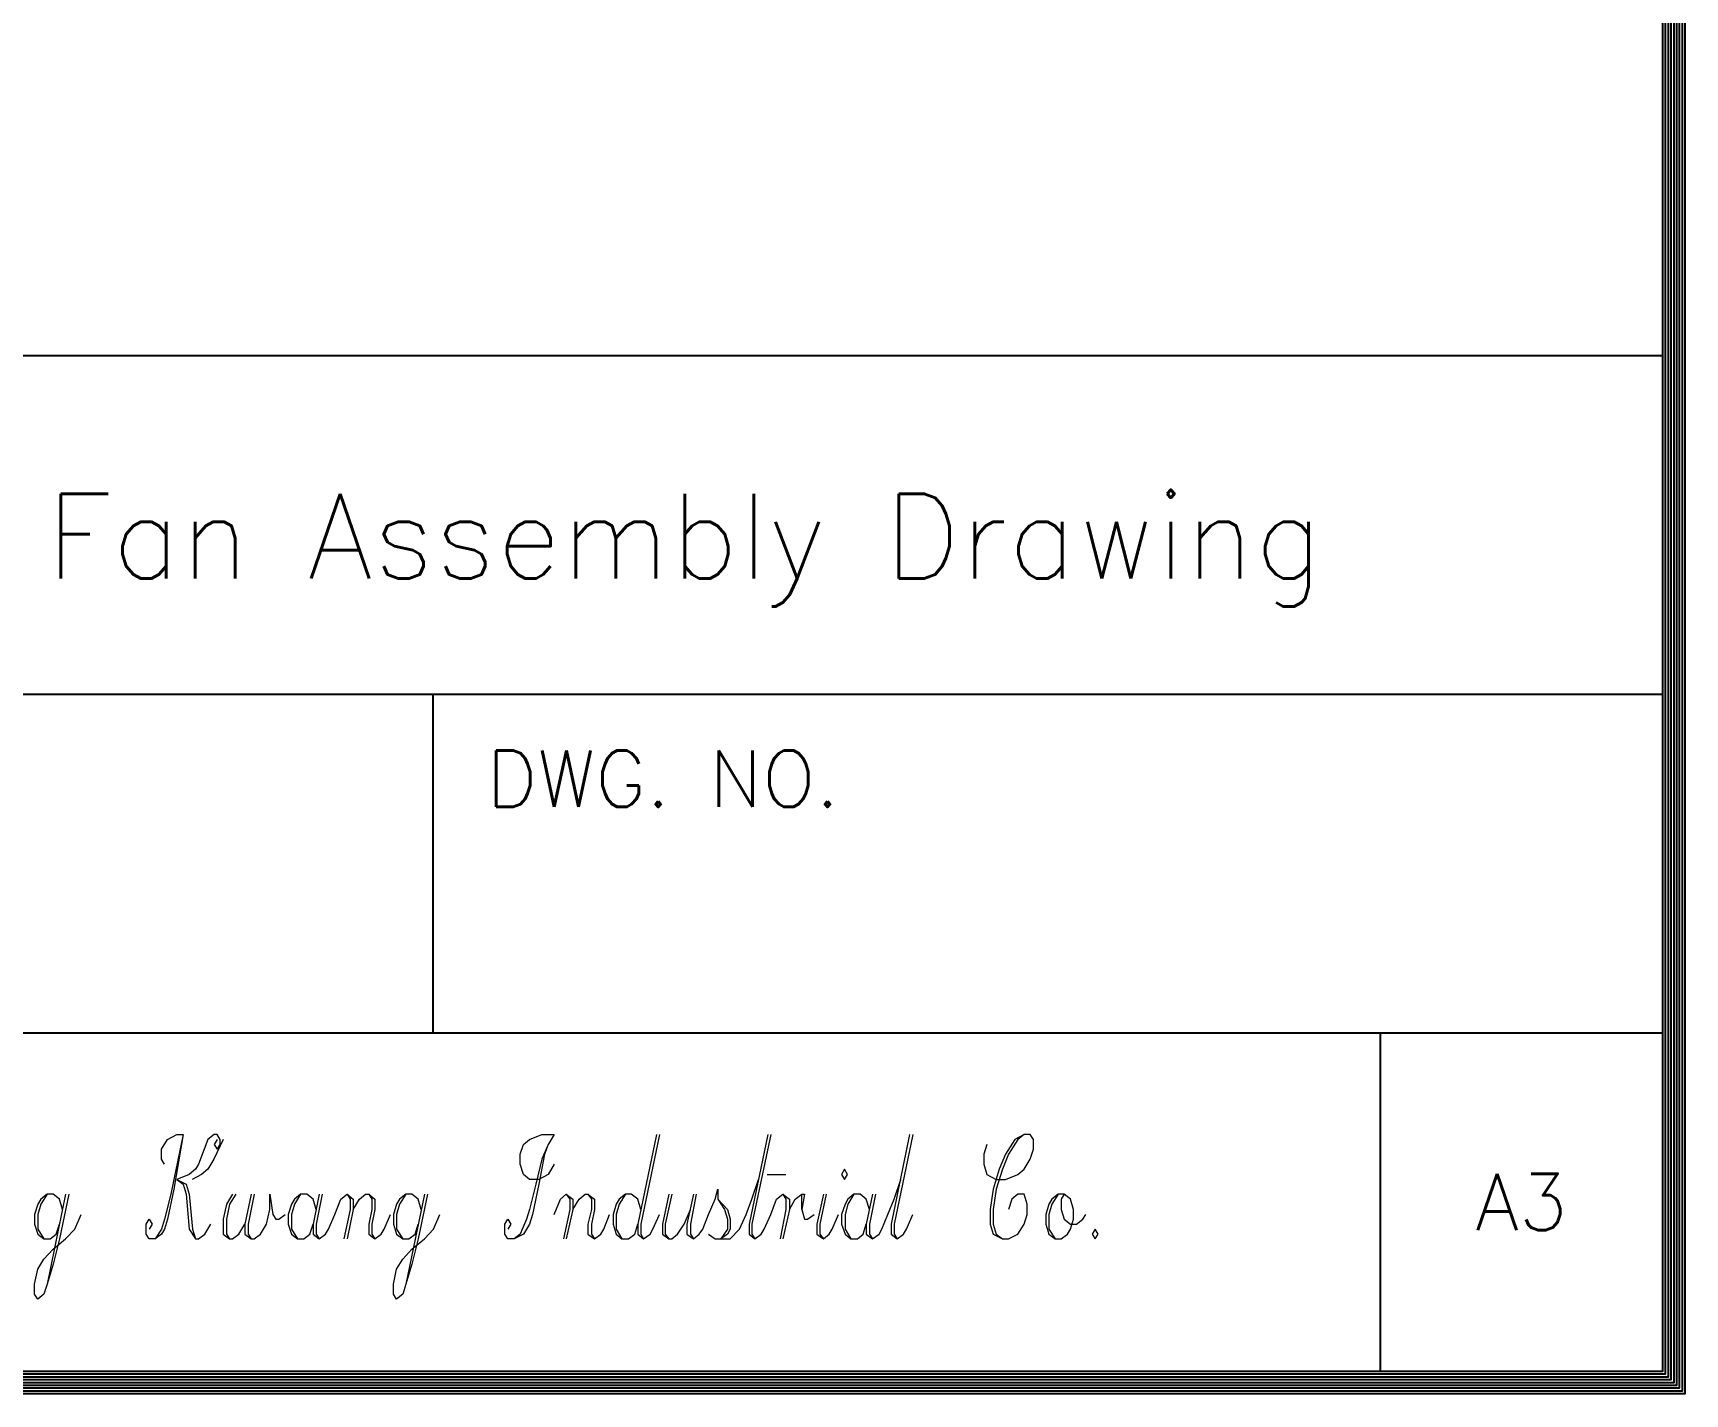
# Model space of a CAD drawing. Extents: x -81 to 345, y -106 to 196.
# Drawn here: x 277.1 to 335.6, y -96.2 to -47.9 of the extents above; entities that cross this region are included whole.
import ezdxf
from ezdxf.enums import TextEntityAlignment as Align

# ---------------------------------------------------------------- set-up
doc = ezdxf.new("R2010")
doc.units = 0
doc.header["$LTSCALE"] = 2.60274
doc.styles.get("Standard").update_dxf_attribs({"font": 'romans.shx', "width": 0.8, "bigfont": 'whgtxt.shx'})

msp = doc.modelspace()

# ---------------------------------------------------------------- linework, layer by layer
at = {"color": 4, "ltscale": 7.808219}
for p, q in [((260.148, -59.369), (334.848, -59.369)), ((260.148, -71.369), (334.848, -71.369)), ((291.273, -83.369), (291.273, -71.369)), ((210.348, -83.369), (334.848, -83.369)), ((324.848, -83.369), (324.848, -95.369))]:
    msp.add_line(p, q, dxfattribs=at)
for points in [[(-71.452, 186.471), (335.648, 186.471), (335.648, -96.169), (-71.452, -96.169)], [(-71.352, 186.371), (335.548, 186.371), (335.548, -96.069), (-71.352, -96.069)], [(-71.252, 186.271), (335.448, 186.271), (335.448, -95.969), (-71.252, -95.969)], [(-71.152, 186.171), (335.348, 186.171), (335.348, -95.869), (-71.152, -95.869)], [(-71.052, 186.071), (335.248, 186.071), (335.248, -95.769), (-71.052, -95.769)], [(-70.952, 185.971), (335.148, 185.971), (335.148, -95.669), (-70.952, -95.669)], [(-70.852, 185.871), (335.048, 185.871), (335.048, -95.569), (-70.852, -95.569)], [(-70.752, 185.771), (334.948, 185.771), (334.948, -95.469), (-70.752, -95.469)], [(-70.652, 185.671), (334.848, 185.671), (334.848, -95.369), (-70.652, -95.369)]]:
    msp.add_lwpolyline(points, close=True, dxfattribs=at)
at = {"color": 4, "lineweight": 0}
for points in [[(281.753, -88.025), (281.649, -87.85), (281.649, -87.501), (281.858, -87.152), (282.19, -86.978), (282.417, -86.978), (282.085, -88.915), (281.858, -89.98), (281.753, -90.329), (281.649, -90.503), (281.422, -90.678), (281.212, -90.678), (281.108, -90.503), (281.108, -90.154), (281.212, -89.98), (281.317, -90.154), (281.212, -90.329)], [(282.417, -86.978), (282.085, -88.566), (281.98, -89.09), (281.753, -89.98), (281.649, -90.329), (281.422, -90.678)], [(283.621, -87.152), (283.516, -87.327), (283.621, -87.501), (283.726, -87.327), (283.726, -87.152), (283.621, -86.978), (283.516, -86.978), (283.289, -87.152), (282.958, -88.025), (282.853, -88.199), (282.626, -88.391), (282.19, -88.566), (282.521, -88.74), (282.626, -89.09), (282.748, -90.329), (282.853, -90.678)], [(283.828, -87.152), (283.496, -87.85), (283.286, -88.199), (283.06, -88.391), (282.728, -88.566)], [(295.56, -88.025), (295.35, -88.391), (295.019, -88.566), (294.687, -88.566), (294.478, -88.391), (294.355, -88.025), (294.355, -87.676), (294.478, -87.327), (294.687, -87.152), (295.123, -86.978), (295.56, -86.978), (295.35, -87.327), (295.228, -87.676), (295.019, -88.74), (294.792, -89.805), (294.687, -90.154), (294.478, -90.503), (294.146, -90.678), (293.919, -90.678), (293.814, -90.503), (293.814, -90.154), (293.919, -89.98), (294.024, -90.154), (293.919, -90.329)], [(299.19, -86.978), (298.527, -90.154), (298.527, -90.503), (298.736, -90.678), (298.963, -90.503), (299.068, -90.329), (299.295, -89.805)], [(299.295, -86.978), (298.632, -90.154), (298.632, -90.503), (298.736, -90.678)], [(303.135, -86.978), (302.472, -90.154), (302.472, -90.503), (302.681, -90.678), (302.908, -90.503), (303.013, -90.329), (303.24, -89.805)], [(303.24, -86.978), (302.576, -90.154), (302.576, -90.503), (302.681, -90.678)], [(308.162, -86.978), (307.516, -90.154), (307.516, -90.503), (307.726, -90.678), (307.952, -90.503), (308.057, -90.329), (308.284, -89.805)], [(308.284, -86.978), (307.621, -90.154), (307.621, -90.503), (307.726, -90.678)], [(310.902, -87.327), (310.797, -87.676), (310.797, -88.025), (310.902, -88.391), (311.234, -88.566), (311.565, -88.566), (312.002, -88.391), (312.229, -88.199), (312.438, -87.85), (312.56, -87.501), (312.56, -87.152), (312.438, -86.978), (312.229, -86.978), (311.897, -87.152), (311.565, -87.676), (311.339, -88.199), (311.129, -88.915), (311.024, -89.631), (311.024, -90.154), (311.129, -90.503), (311.461, -90.678), (311.67, -90.678), (312.002, -90.503), (312.229, -90.154), (312.333, -89.805), (312.333, -89.439), (312.229, -89.09), (312.002, -89.09), (311.792, -89.264), (311.67, -89.631)], [(312.229, -86.978), (312.002, -87.152), (311.67, -87.676), (311.461, -88.199), (311.234, -88.915), (311.129, -89.631), (311.129, -90.154), (311.234, -90.503), (311.461, -90.678)], [(295.35, -87.327), (295.123, -87.85), (294.914, -88.74), (294.687, -89.631), (294.582, -89.98), (294.355, -90.503), (294.146, -90.678)], [(303.115, -88.391), (303.778, -88.391)], [(305.855, -88.199), (305.75, -88.391), (305.855, -88.566), (305.96, -88.391), (305.855, -88.199), (305.855, -88.199)], [(282.19, -88.566), (282.417, -88.74), (282.521, -89.09), (282.626, -90.329), (282.853, -90.678), (282.958, -90.678), (283.185, -90.503), (283.394, -90.154)], [(301.04, -90.503), (301.267, -90.678), (301.808, -90.678), (302.14, -90.329), (302.367, -89.805), (302.576, -89.264), (302.803, -88.566)], [(301.04, -89.805), (301.267, -89.264), (301.372, -88.915), (301.372, -89.264), (301.704, -89.631), (301.808, -89.98), (301.808, -90.329), (301.704, -90.503), (301.477, -90.678)], [(307.394, -89.805), (307.621, -89.264), (307.848, -88.566)], [(278.367, -89.09), (278.036, -90.678), (277.809, -91.568), (277.599, -92.284), (277.477, -92.633), (277.268, -92.807), (277.145, -92.633), (277.145, -92.284), (277.268, -91.743), (277.477, -91.394), (277.809, -91.044), (278.245, -90.678), (278.577, -90.329), (278.804, -89.805)], [(278.14, -89.631), (278.036, -89.264), (277.809, -89.09), (277.599, -89.09), (277.372, -89.264), (277.268, -89.439), (277.145, -89.805), (277.145, -90.154), (277.268, -90.503), (277.477, -90.678), (277.704, -90.678), (277.913, -90.503), (278.036, -90.154)], [(277.599, -89.09), (277.372, -89.439), (277.268, -89.805), (277.268, -90.329), (277.477, -90.678)], [(278.245, -89.09), (277.599, -92.284)], [(284.162, -89.09), (283.953, -89.439), (283.83, -89.98), (283.83, -90.503), (284.057, -90.678), (284.162, -90.678), (284.389, -90.503), (284.598, -90.154)], [(284.284, -89.09), (284.057, -89.439), (283.953, -89.98), (283.953, -90.503), (284.057, -90.678)], [(284.825, -89.09), (284.598, -90.154), (284.598, -90.503), (284.825, -90.678), (284.93, -90.678), (285.157, -90.503), (285.366, -90.154), (285.489, -89.631), (285.489, -89.09)], [(284.93, -89.09), (284.721, -90.154), (284.721, -90.503), (284.825, -90.678)], [(285.489, -89.09), (285.593, -89.805), (285.698, -89.98), (285.803, -89.98), (286.03, -89.805)], [(287.129, -89.631), (287.025, -89.264), (286.798, -89.09), (286.571, -89.09), (286.361, -89.264), (286.257, -89.439), (286.134, -89.805), (286.134, -90.154), (286.257, -90.503), (286.466, -90.678), (286.693, -90.678), (286.902, -90.503), (287.025, -90.154)], [(286.571, -89.09), (286.361, -89.439), (286.257, -89.805), (286.257, -90.329), (286.466, -90.678)], [(287.234, -89.09), (287.025, -90.154), (287.025, -90.503), (287.234, -90.678), (287.461, -90.503), (287.566, -90.329), (287.793, -89.805)], [(287.339, -89.09), (287.129, -90.154), (287.129, -90.503), (287.234, -90.678)], [(287.793, -89.805), (288.002, -89.264), (288.229, -89.09), (288.438, -89.264), (288.438, -89.631), (288.229, -90.678)], [(288.229, -89.09), (288.334, -89.264), (288.334, -89.631), (288.107, -90.678)], [(288.438, -89.631), (288.665, -89.264), (288.875, -89.09), (288.997, -89.09), (289.206, -89.264), (289.206, -89.631), (289.102, -90.154), (289.102, -90.503), (289.206, -90.678)], [(288.997, -89.09), (289.102, -89.264), (289.102, -89.631), (288.997, -90.154), (288.997, -90.503), (289.206, -90.678), (289.433, -90.503), (289.538, -90.329), (289.765, -89.805)], [(291.074, -89.09), (290.742, -90.678), (290.515, -91.568), (290.306, -92.284), (290.201, -92.633), (289.974, -92.807), (289.87, -92.633), (289.87, -92.284), (289.974, -91.743), (290.201, -91.394), (290.515, -91.044), (290.969, -90.678), (291.283, -90.329), (291.51, -89.805)], [(290.847, -89.631), (290.742, -89.264), (290.515, -89.09), (290.306, -89.09), (290.079, -89.264), (289.974, -89.439), (289.87, -89.805), (289.87, -90.154), (289.974, -90.503), (290.201, -90.678), (290.411, -90.678), (290.638, -90.503), (290.742, -90.154)], [(290.306, -89.09), (290.079, -89.439), (289.974, -89.805), (289.974, -90.329), (290.201, -90.678)], [(290.969, -89.09), (290.306, -92.284)], [(295.56, -89.805), (295.787, -89.264), (295.996, -89.09), (296.223, -89.264), (296.223, -89.631), (295.996, -90.678)], [(295.996, -89.09), (296.118, -89.264), (296.118, -89.631), (295.891, -90.678)], [(296.223, -89.631), (296.45, -89.264), (296.659, -89.09), (296.764, -89.09), (296.991, -89.264), (296.991, -89.631), (296.886, -90.154), (296.886, -90.503), (296.991, -90.678)], [(296.764, -89.09), (296.886, -89.264), (296.886, -89.631), (296.764, -90.154), (296.764, -90.503), (296.991, -90.678), (297.218, -90.503), (297.323, -90.329), (297.532, -89.805)], [(298.632, -89.631), (298.527, -89.264), (298.3, -89.09), (298.091, -89.09), (297.864, -89.264), (297.759, -89.439), (297.654, -89.805), (297.654, -90.154), (297.759, -90.503), (297.968, -90.678), (298.195, -90.678), (298.422, -90.503), (298.527, -90.154)], [(298.091, -89.09), (297.864, -89.439), (297.759, -89.805), (297.759, -90.329), (297.968, -90.678)], [(299.627, -89.09), (299.4, -90.154), (299.4, -90.503), (299.627, -90.678), (299.731, -90.678), (299.941, -90.503), (300.168, -90.154), (300.395, -89.631)], [(299.731, -89.09), (299.504, -90.154), (299.504, -90.503), (299.627, -90.678)], [(300.499, -89.09), (300.272, -90.154), (300.272, -90.503), (300.499, -90.678), (300.709, -90.503), (300.831, -90.329), (301.04, -89.805)], [(300.604, -89.09), (300.395, -90.154), (300.395, -90.503), (300.499, -90.678)], [(301.372, -89.264), (301.599, -89.631), (301.704, -89.98), (301.704, -90.329), (301.477, -90.678)], [(303.24, -89.805), (303.449, -89.264), (303.676, -89.09), (303.903, -89.264), (303.903, -89.631), (303.676, -90.678)], [(303.676, -89.09), (303.781, -89.264), (303.781, -89.631), (303.571, -90.678)], [(303.903, -89.631), (304.112, -89.264), (304.339, -89.09), (304.444, -89.09), (304.339, -89.631), (304.339, -89.09)], [(305.107, -89.09), (304.88, -90.154), (304.88, -90.503), (305.107, -90.678), (305.317, -90.503), (305.422, -90.329), (305.648, -89.805)], [(305.212, -89.09), (304.985, -90.154), (304.985, -90.503), (305.107, -90.678)], [(306.748, -89.631), (306.626, -89.264), (306.416, -89.09), (306.19, -89.09), (305.98, -89.264), (305.875, -89.439), (305.753, -89.805), (305.753, -90.154), (305.875, -90.503), (306.085, -90.678), (306.312, -90.678), (306.521, -90.503), (306.626, -90.154)], [(306.19, -89.09), (305.98, -89.439), (305.875, -89.805), (305.875, -90.329), (306.085, -90.678)], [(306.853, -89.09), (306.626, -90.154), (306.626, -90.503), (306.853, -90.678), (307.08, -90.503), (307.184, -90.329), (307.394, -89.805)], [(306.958, -89.09), (306.748, -90.154), (306.748, -90.503), (306.853, -90.678)], [(313.643, -89.09), (313.433, -89.09), (313.206, -89.264), (313.101, -89.439), (312.997, -89.805), (312.997, -90.154), (313.101, -90.503), (313.328, -90.678), (313.538, -90.678), (313.765, -90.503), (313.869, -90.329), (313.974, -89.98), (313.974, -89.631), (313.869, -89.264), (313.643, -89.09), (313.538, -89.264), (313.538, -89.631), (313.643, -89.98), (313.869, -90.154), (314.079, -90.154), (314.306, -89.98), (314.411, -89.805)], [(313.433, -89.09), (313.206, -89.439), (313.101, -89.805), (313.101, -90.329), (313.328, -90.678)], [(304.339, -89.631), (304.444, -89.98), (304.549, -89.98), (304.776, -89.805)], [(314.742, -90.329), (314.637, -90.503), (314.742, -90.678), (314.847, -90.503), (314.742, -90.329), (314.742, -90.329)]]:
    msp.add_lwpolyline(points, dxfattribs=at)

# ---------------------------------------------------------------- texts
at = {"color": 2, "ltscale": 7.808219}
for s, height, p in [('Fan Assembly Drawing', 3, (300.195, -66.2)), ('A3', 2, (329.848, -89.369))]:
    msp.add_text(s, height=height, dxfattribs=at).set_placement(p, align=Align.MIDDLE)
at = {"color": 4, "ltscale": 7.808219}
msp.add_text('DWG. NO.', height=2, dxfattribs=at).set_placement((293.168, -74.369), align=Align.MIDDLE_LEFT)

doc.saveas('drawing.dxf')
